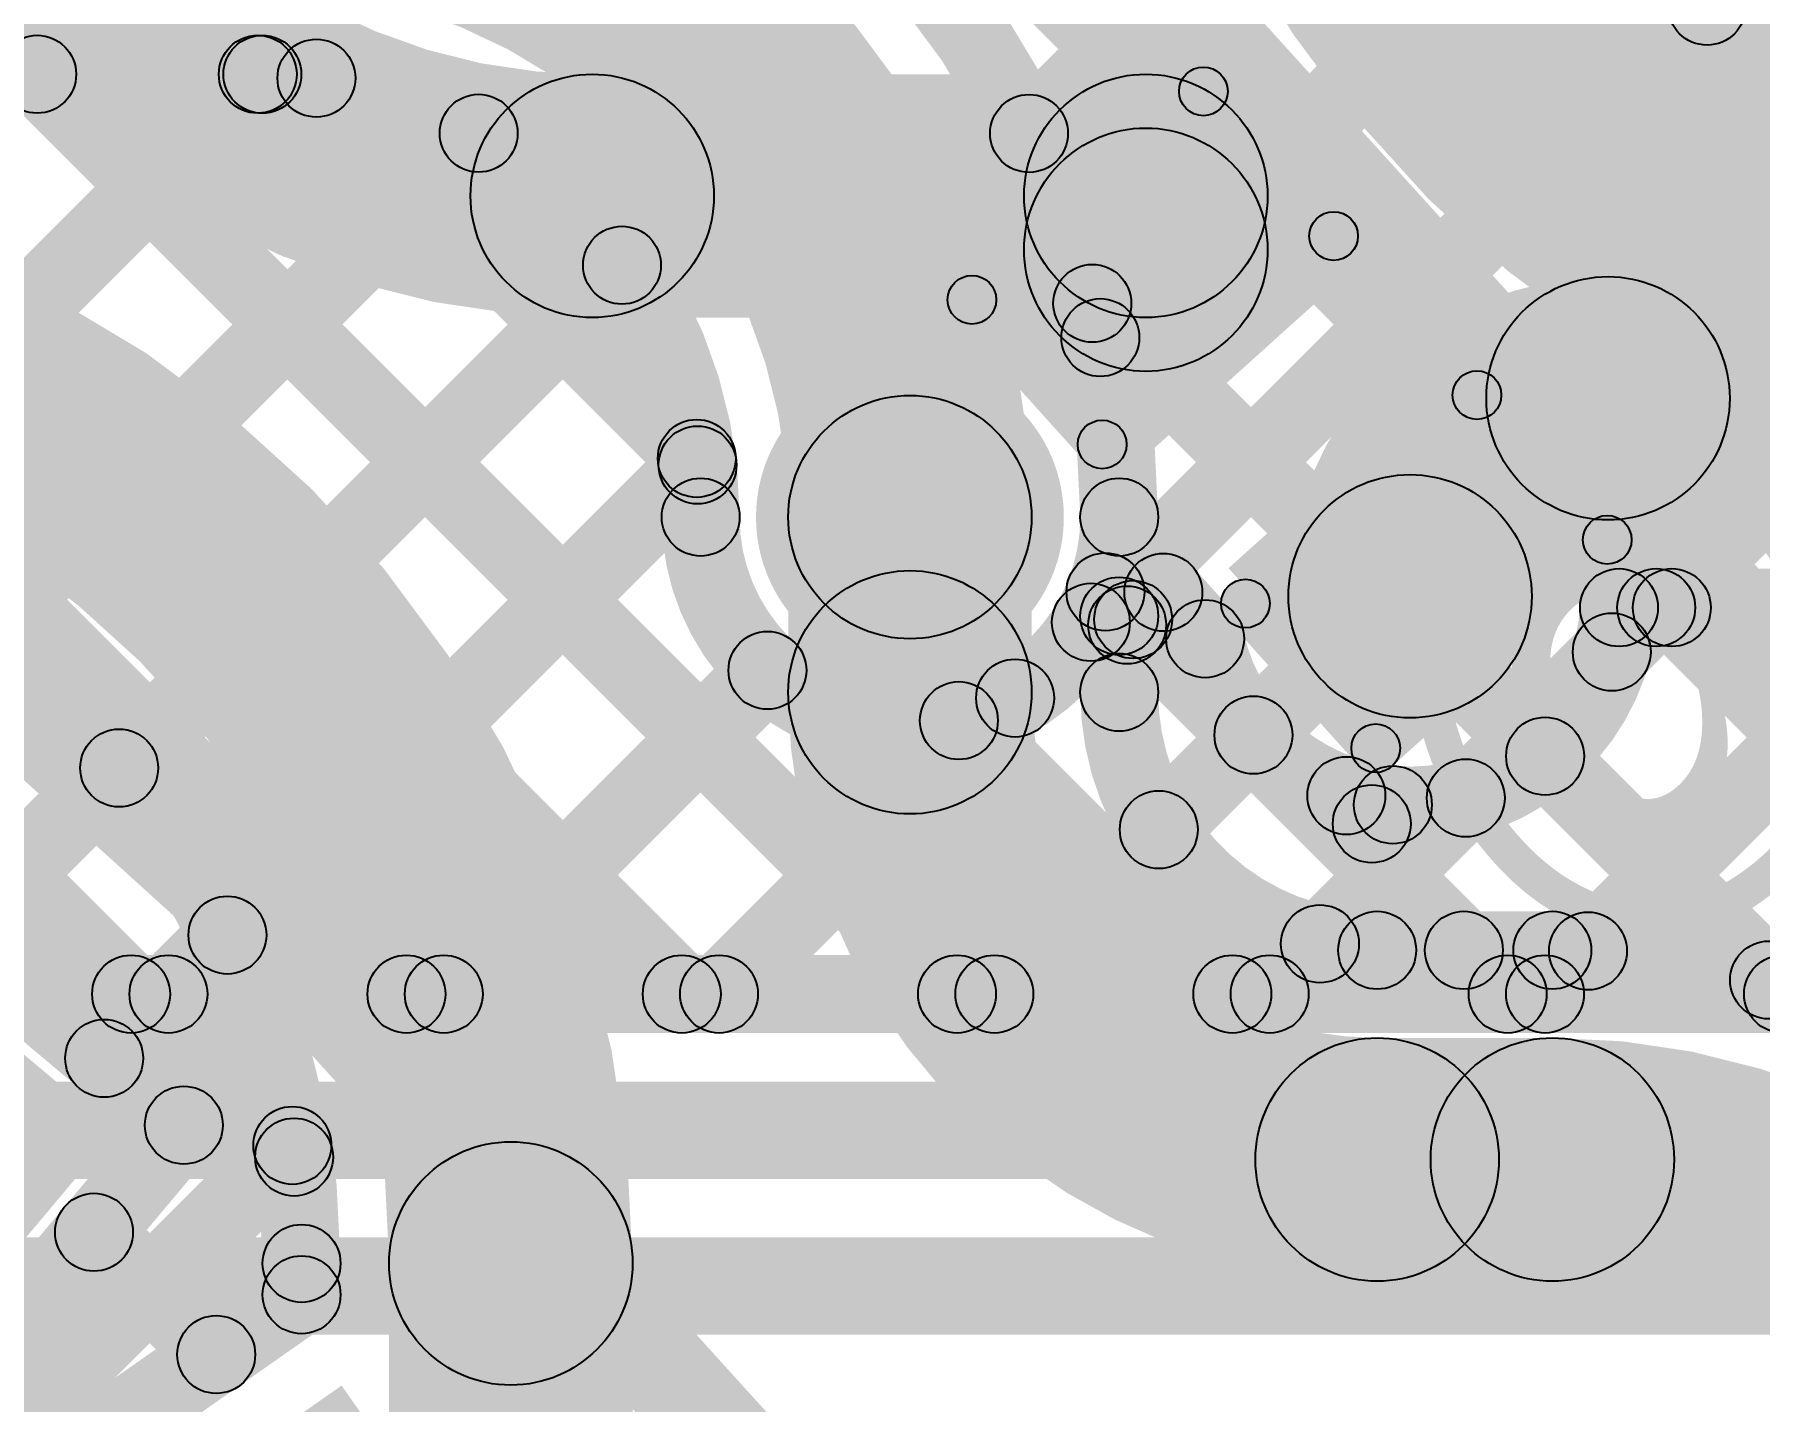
# Model space of a CAD drawing. Header units: millimetres. Extents: x -2.17 to 2.17, y -2.17 to 2.17.
# Drawn here: x 0.5711 to 0.7483, y 0.5495 to 0.69 of the extents above; entities that cross this region are included whole.
import ezdxf

# ---------------------------------------------------------------- set-up
doc = ezdxf.new("R2010")
doc.units = ezdxf.units.MM
doc.header["$MEASUREMENT"] = 0
for name, color, linetype in [('BottomLayer', 5, 'Continuous'), ('BottomSolder', 6, 'Continuous'), ('Mechanical2', 216, 'Continuous'), ('TopLayer', 1, 'Continuous'), ('TopOverlay', 2, 'Continuous'), ('TopPaste', 8, 'Continuous'), ('TopSolder', 216, 'Continuous'), ('ViaHoleLayer', 16, 'Continuous')]:
    doc.layers.add(name, color=color, linetype=linetype)

# ---------------------------------------------------------------- blocks, each defined once
blk = doc.blocks.new('C__0402_26')
at = {"layer": 'TopLayer'}
for points in [[(-0.0275, -0.0125), (-0.0275, 0.0125), (-0.009500000000000003, 0.0125), (-0.009499999999999996, -0.0125)], [(0.009500000000000003, -0.0125), (0.009499999999999996, 0.0125), (0.0275, 0.0125), (0.0275, -0.0125)]]:
    blk.add_hatch(color=1, dxfattribs=at).paths.add_polyline_path(points)
at = {"layer": 'TopOverlay'}
h = blk.add_hatch(color=2, dxfattribs=at)
edge = h.paths.add_edge_path()
edge.add_arc((-0.031, 0.016), 0.0025, 0, 360)
h = blk.add_hatch(color=2, dxfattribs=at)
edge = h.paths.add_edge_path()
edge.add_arc((-0.031, 0.016), 0.0025, 0, 360)
for points in [[(-0.031, 0.0135), (-0.031, 0.0185), (-0.011, 0.0185), (-0.011, 0.0135)], [(0.011, 0.0135), (0.011, 0.0185), (0.031, 0.0185), (0.031, 0.0135)], [(-0.0285, -0.016), (-0.0335, -0.016), (-0.0335, 0.016), (-0.0285, 0.016)], [(0.0335, -0.016), (0.0285, -0.016), (0.0285, 0.016), (0.0335, 0.016)], [(-0.031, -0.0185), (-0.031, -0.0135), (-0.011, -0.0135), (-0.011, -0.0185)], [(0.011, -0.0185), (0.011, -0.0135), (0.031, -0.0135), (0.031, -0.0185)]]:
    blk.add_hatch(color=2, dxfattribs=at).paths.add_polyline_path(points)
h = blk.add_hatch(color=2, dxfattribs=at)
edge = h.paths.add_edge_path()
edge.add_arc((-0.011, 0.016), 0.0025, 0, 360)
h = blk.add_hatch(color=2, dxfattribs=at)
edge = h.paths.add_edge_path()
edge.add_arc((0.011, 0.016), 0.0025, 0, 360)
h = blk.add_hatch(color=2, dxfattribs=at)
edge = h.paths.add_edge_path()
edge.add_arc((0.031, 0.016), 0.0025, 0, 360)
h = blk.add_hatch(color=2, dxfattribs=at)
edge = h.paths.add_edge_path()
edge.add_arc((0.031, 0.016), 0.0025, 0, 360)
h = blk.add_hatch(color=2, dxfattribs=at)
edge = h.paths.add_edge_path()
edge.add_arc((-0.031, -0.016), 0.0025, 0, 360)
h = blk.add_hatch(color=2, dxfattribs=at)
edge = h.paths.add_edge_path()
edge.add_arc((-0.031, -0.016), 0.0025, 0, 360)
h = blk.add_hatch(color=2, dxfattribs=at)
edge = h.paths.add_edge_path()
edge.add_arc((-0.011, -0.016), 0.0025, 0, 360)
h = blk.add_hatch(color=2, dxfattribs=at)
edge = h.paths.add_edge_path()
edge.add_arc((0.011, -0.016), 0.0025, 0, 360)
h = blk.add_hatch(color=2, dxfattribs=at)
edge = h.paths.add_edge_path()
edge.add_arc((0.031, -0.016), 0.0025, 0, 360)
h = blk.add_hatch(color=2, dxfattribs=at)
edge = h.paths.add_edge_path()
edge.add_arc((0.031, -0.016), 0.0025, 0, 360)
at = {"layer": 'TopPaste'}
for points in [[(-0.0275, -0.0125), (-0.0275, 0.0125), (-0.009500000000000003, 0.0125), (-0.009499999999999996, -0.0125)], [(0.009500000000000003, -0.0125), (0.009499999999999996, 0.0125), (0.0275, 0.0125), (0.0275, -0.0125)]]:
    blk.add_hatch(color=8, dxfattribs=at).paths.add_polyline_path(points)
at = {"layer": 'TopSolder'}
for points in [[(-0.0298622, -0.0148622), (-0.0298622, 0.0148622), (-0.007137800000000003, 0.0148622), (-0.007137799999999997, -0.0148622)], [(0.007137800000000003, -0.0148622), (0.007137799999999997, 0.0148622), (0.0298622, 0.0148622), (0.0298622, -0.0148622)]]:
    blk.add_hatch(color=216, dxfattribs=at).paths.add_polyline_path(points)
at = {"layer": 'TopOverlay'}
for centre in [(-0.031, 0.016), (-0.031, 0.016), (-0.011, 0.016), (0.011, 0.016), (0.031, 0.016), (0.031, 0.016), (-0.031, -0.016), (-0.031, -0.016), (-0.011, -0.016), (0.011, -0.016), (0.031, -0.016), (0.031, -0.016)]:
    blk.add_circle(centre, 0.0025, dxfattribs=at)
blk = doc.blocks.new('WS2812B_M____256')
at = {"layer": 'TopSolder'}
blk.add_hatch(color=216, dxfattribs=at).paths.add_polyline_path([(0.03103945, -0.00741725), (0.09809455, -0.00741725), (0.09809455, -0.05478735), (0.03103945, -0.05478735)])
blk = doc.blocks.new('WS2812B_M____257')
at = {"layer": 'TopLayer'}
blk.add_hatch(color=1, dxfattribs=at).paths.add_polyline_path([(-0.09409445, -0.01141725), (-0.03503935, -0.01141725), (-0.03503935, -0.05078735), (-0.09409445, -0.05078735)])
at = {"layer": 'TopPaste'}
blk.add_hatch(color=8, dxfattribs=at).paths.add_polyline_path([(-0.09409445, -0.01141725), (-0.03503935, -0.01141725), (-0.03503935, -0.05078735), (-0.09409445, -0.05078735)])
at = {"layer": 'TopSolder'}
blk.add_hatch(color=216, dxfattribs=at).paths.add_polyline_path([(-0.09809445, -0.00741725), (-0.03103935, -0.00741725), (-0.03103935, -0.05478735), (-0.09809445, -0.05478735)])

msp = doc.modelspace()

# ---------------------------------------------------------------- hatches: boundary and pattern name
at = {"layer": 'BottomLayer'}
for points in [[(0.6760664271247462, 0.6769765728752538), (0.6704095728752538, 0.6826334271247462), (1.457447672875254, 1.469671527124746), (1.463104527124746, 1.464014672875254)], [(0.6833841271247462, 0.6560099728752539), (0.6777272728752538, 0.6616668271247461), (1.471906872875254, 1.455846427124746), (1.477563727124746, 1.450189572875254)], [(0.6833841271247462, 0.6560099728752539), (0.6777272728752538, 0.6616668271247461), (1.471906872875254, 1.455846427124746), (1.477563727124746, 1.450189572875254)], [(0.6824183271247461, 0.6267598728752538), (0.6767614728752539, 0.6324167271247462), (1.486366072875254, 1.442021327124746), (1.492022927124746, 1.436364472875254)], [(0.6725038271247461, 0.5885610728752538), (0.6668469728752539, 0.5942179271247462), (1.500825372875254, 1.428196327124746), (1.506482227124746, 1.422539472875254)], [(0.7007881271247461, 0.5885610728752538), (0.6951312728752539, 0.5942179271247462), (1.515284572875254, 1.414371227124746), (1.520941427124746, 1.408714372875254)], [(0.7290724271247462, 0.5885610728752538), (0.7234155728752538, 0.5942179271247462), (1.529743872875254, 1.400546227124746), (1.535400727124746, 1.394889372875254)], [(0.4635636728752539, 0.9577157728752539), (0.4692205271247462, 0.9633726271247461), (0.8383752271247461, 0.5942179271247462), (0.8327183728752539, 0.5885610728752538)], [(0.4571715728752538, 0.9358235728752539), (0.4628284271247461, 0.9414804271247461), (0.8100909271247462, 0.5942179271247462), (0.8044340728752538, 0.5885610728752538)], [(0.4571715728752538, 0.9075392728752538), (0.4628284271247461, 0.9131961271247462), (0.7818066271247461, 0.5942179271247462), (0.7761497728752539, 0.5885610728752538)], [(0.3045788, 0.6818895), (0.3045788, 0.6898895), (0.594, 0.6898895), (0.594, 0.6818895)], [(0.4836596728752539, 0.6830610728752539), (0.4893165271247462, 0.6887179271247461), (0.5838165271247462, 0.5942179271247462), (0.5781596728752538, 0.5885610728752538)], [(0.5027980271247462, 0.5885610728752538), (0.4971411728752538, 0.5942179271247462), (0.5916387728752539, 0.6887155271247462), (0.5972956271247462, 0.6830586728752539)], [(0.5119439728752538, 0.6830610728752539), (0.5176008271247462, 0.6887179271247461), (0.6121008271247461, 0.5942179271247462), (0.6064439728752539, 0.5885610728752538)], [(0.5402282728752539, 0.6830610728752539), (0.5458851271247461, 0.6887179271247461), (0.6403851271247462, 0.5942179271247462), (0.6347282728752539, 0.5885610728752538)], [(0.5685125728752538, 0.6830610728752539), (0.5741694271247462, 0.6887179271247461), (0.6686694271247462, 0.5942179271247462), (0.6630125728752538, 0.5885610728752538)], [(0.5971976728752537, 0.6826602728752538), (0.6028545271247462, 0.6883171271247462), (0.6419276271247463, 0.6492440271247463), (0.6362707728752538, 0.6435871728752538)], [(0.5310823271247461, 0.5885610728752538), (0.5254254728752539, 0.5942179271247462), (0.6138632728752539, 0.6826557271247461), (0.6195201271247461, 0.6769988728752538)], [(0.5593666271247462, 0.5885610728752538), (0.5537097728752538, 0.5942179271247462), (0.6285925728752538, 0.6691007271247461), (0.6342494271247462, 0.6634438728752539)], [(0.6769031728752538, 0.6595233728752539), (0.6825600271247462, 0.6651802271247461), (0.7535223271247461, 0.5942179271247462), (0.7478654728752538, 0.5885610728752538)], [(0.5876509271247461, 0.5885610728752538), (0.5819940728752538, 0.5942179271247462), (0.6363546728752538, 0.6485785271247462), (0.6420115271247462, 0.6429216728752538)], [(0.6782553728752538, 0.6298868728752539), (0.6839122271247462, 0.6355437271247462), (0.7252380271247462, 0.5942179271247462), (0.7195811728752538, 0.5885610728752538)], [(0.6159352271247461, 0.5885610728752538), (0.6102783728752539, 0.5942179271247462), (0.6435322728752538, 0.6274718271247461), (0.6491891271247462, 0.6218149728752539)], [(0.6159352271247461, 0.5885610728752538), (0.6102783728752539, 0.5942179271247462), (0.6435322728752538, 0.6274718271247461), (0.6491891271247462, 0.6218149728752539)], [(0.6442195271247462, 0.5885610728752538), (0.6385626728752538, 0.5942179271247462), (0.6689727728752538, 0.6246280271247462), (0.6746296271247462, 0.6189711728752538)], [(0.6632004728752539, 0.6166574728752539), (0.6688573271247461, 0.6223143271247461), (0.6969537271247461, 0.5942179271247462), (0.6912968728752539, 0.5885610728752538)], [(0.266, 0.5873895), (0.266, 0.5953895), (1.953, 0.5953895), (1.953, 0.5873895)], [(0.266, 0.5723895), (0.266, 0.5823895), (1.953, 0.5823895), (1.953, 0.5723895)], [(0.307, 0.5563895), (0.307, 0.5663895), (1.9435119, 0.5663895), (1.9435119, 0.5563895)]]:
    msp.add_hatch(color=5, dxfattribs=at).paths.add_polyline_path(points)
h = msp.add_hatch(color=5, dxfattribs=at)
edge = h.paths.add_edge_path()
edge.add_arc((0.571341, 0.6858895), 0.004, 0, 360)
h = msp.add_hatch(color=5, dxfattribs=at)
edge = h.paths.add_edge_path()
edge.add_arc((0.594, 0.6858895), 0.004, 0, 360)
h = msp.add_hatch(color=5, dxfattribs=at)
edge = h.paths.add_edge_path()
edge.add_arc((0.594, 0.6858895), 0.004, 0, 360)
h = msp.add_hatch(color=5, dxfattribs=at)
edge = h.paths.add_edge_path()
edge.add_arc((0.5944672, 0.6858871), 0.004, 0, 360)
h = msp.add_hatch(color=5, dxfattribs=at)
edge = h.paths.add_edge_path()
edge.add_arc((0.6000261, 0.6854887), 0.004, 0, 360)
h = msp.add_hatch(color=5, dxfattribs=at)
edge = h.paths.add_edge_path()
edge.add_arc((0.6166917, 0.6798273), 0.004, 0, 360)
h = msp.add_hatch(color=5, dxfattribs=at)
edge = h.paths.add_edge_path()
edge.add_arc((0.673238, 0.679805), 0.004, 0, 360)
h = msp.add_hatch(color=5, dxfattribs=at)
edge = h.paths.add_edge_path()
edge.add_arc((0.631421, 0.6662723), 0.004, 0, 360)
h = msp.add_hatch(color=5, dxfattribs=at)
edge = h.paths.add_edge_path()
edge.add_arc((0.6797316, 0.6623518), 0.004, 0, 360)
h = msp.add_hatch(color=5, dxfattribs=at)
edge = h.paths.add_edge_path()
edge.add_arc((0.6805557, 0.6588384), 0.004, 0, 360)
h = msp.add_hatch(color=5, dxfattribs=at)
edge = h.paths.add_edge_path()
edge.add_arc((0.6805557, 0.6588384), 0.004, 0, 360)
h = msp.add_hatch(color=5, dxfattribs=at)
edge = h.paths.add_edge_path()
edge.add_arc((0.661, 0.6403895), 0.0125, 0, 360)
h = msp.add_hatch(color=5, dxfattribs=at)
edge = h.paths.add_edge_path()
edge.add_arc((0.661, 0.6403895), 0.011811, 0, 360)
h = msp.add_hatch(color=5, dxfattribs=at)
edge = h.paths.add_edge_path()
edge.add_arc((0.6390992, 0.6464156), 0.004, 0, 360)
h = msp.add_hatch(color=5, dxfattribs=at)
edge = h.paths.add_edge_path()
edge.add_arc((0.6391831, 0.6457501), 0.004, 0, 360)
h = msp.add_hatch(color=5, dxfattribs=at)
edge = h.paths.add_edge_path()
edge.add_arc((0.6395, 0.6403895), 0.004, 0, 360)
h = msp.add_hatch(color=5, dxfattribs=at)
edge = h.paths.add_edge_path()
edge.add_arc((0.6395, 0.6403895), 0.004, 0, 360)
h = msp.add_hatch(color=5, dxfattribs=at)
edge = h.paths.add_edge_path()
edge.add_arc((0.6825, 0.6403895), 0.004, 0, 360)
h = msp.add_hatch(color=5, dxfattribs=at)
edge = h.paths.add_edge_path()
edge.add_arc((0.6825, 0.6403895), 0.004, 0, 360)
h = msp.add_hatch(color=5, dxfattribs=at)
edge = h.paths.add_edge_path()
edge.add_arc((0.6810838, 0.6327153), 0.004, 0, 360)
h = msp.add_hatch(color=5, dxfattribs=at)
edge = h.paths.add_edge_path()
edge.add_arc((0.6795899, 0.6295883), 0.004, 0, 360)
h = msp.add_hatch(color=5, dxfattribs=at)
edge = h.paths.add_edge_path()
edge.add_arc((0.6463607, 0.6246434), 0.004, 0, 360)
h = msp.add_hatch(color=5, dxfattribs=at)
edge = h.paths.add_edge_path()
edge.add_arc((0.6463607, 0.6246434), 0.004, 0, 360)
h = msp.add_hatch(color=5, dxfattribs=at)
edge = h.paths.add_edge_path()
edge.add_arc((0.6718012, 0.6217996), 0.004, 0, 360)
h = msp.add_hatch(color=5, dxfattribs=at)
edge = h.paths.add_edge_path()
edge.add_arc((0.6660289, 0.6194859), 0.004, 0, 360)
h = msp.add_hatch(color=5, dxfattribs=at)
edge = h.paths.add_edge_path()
edge.add_arc((0.5809881, 0.5913895), 0.004, 0, 360)
h = msp.add_hatch(color=5, dxfattribs=at)
edge = h.paths.add_edge_path()
edge.add_arc((0.5848225, 0.5913895), 0.004, 0, 360)
h = msp.add_hatch(color=5, dxfattribs=at)
edge = h.paths.add_edge_path()
edge.add_arc((0.6092724, 0.5913895), 0.004, 0, 360)
h = msp.add_hatch(color=5, dxfattribs=at)
edge = h.paths.add_edge_path()
edge.add_arc((0.6131068, 0.5913895), 0.004, 0, 360)
h = msp.add_hatch(color=5, dxfattribs=at)
edge = h.paths.add_edge_path()
edge.add_arc((0.6131068, 0.5913895), 0.004, 0, 360)
h = msp.add_hatch(color=5, dxfattribs=at)
edge = h.paths.add_edge_path()
edge.add_arc((0.6375567, 0.5913895), 0.004, 0, 360)
h = msp.add_hatch(color=5, dxfattribs=at)
edge = h.paths.add_edge_path()
edge.add_arc((0.6413911, 0.5913895), 0.004, 0, 360)
h = msp.add_hatch(color=5, dxfattribs=at)
edge = h.paths.add_edge_path()
edge.add_arc((0.665841, 0.5913895), 0.004, 0, 360)
h = msp.add_hatch(color=5, dxfattribs=at)
edge = h.paths.add_edge_path()
edge.add_arc((0.6696754, 0.5913895), 0.004, 0, 360)
h = msp.add_hatch(color=5, dxfattribs=at)
edge = h.paths.add_edge_path()
edge.add_arc((0.6941253, 0.5913895), 0.004, 0, 360)
h = msp.add_hatch(color=5, dxfattribs=at)
edge = h.paths.add_edge_path()
edge.add_arc((0.6979597, 0.5913895), 0.004, 0, 360)
h = msp.add_hatch(color=5, dxfattribs=at)
edge = h.paths.add_edge_path()
edge.add_arc((0.7224096, 0.5913895), 0.004, 0, 360)
h = msp.add_hatch(color=5, dxfattribs=at)
edge = h.paths.add_edge_path()
edge.add_arc((0.726244, 0.5913895), 0.004, 0, 360)
h = msp.add_hatch(color=5, dxfattribs=at)
edge = h.paths.add_edge_path()
edge.add_arc((0.7506939, 0.5913895), 0.004, 0, 360)
at = {"layer": 'BottomSolder'}
h = msp.add_hatch(color=6, dxfattribs=at)
edge = h.paths.add_edge_path()
edge.add_arc((0.661, 0.6403895), 0.015811, 0, 360)
at = {"layer": 'TopLayer'}
h = msp.add_hatch(color=1, dxfattribs=at)
edge = h.paths.add_edge_path()
edge.add_arc((0.742887, 0.6928854), 0.004, 0, 360)
h = msp.add_hatch(color=1, dxfattribs=at)
edge = h.paths.add_edge_path()
edge.add_arc((0.6283596, 0.6733895), 0.0125, 0, 360)
h = msp.add_hatch(color=1, dxfattribs=at)
edge = h.paths.add_edge_path()
edge.add_arc((0.6283596, 0.6733895), 0.0125, 0, 360)
for points in [[(0.6283596, 0.6608895), (0.6283596, 0.6858895), (0.6852337, 0.6858895), (0.6852337, 0.6608895)], [(0.6977337, 0.6678663), (0.6727337, 0.6678663), (0.6727337, 0.6733895), (0.6977337, 0.6733895)], [(0.7327162, 0.6400952), (0.7327162, 0.6650952), (0.7938477, 0.6650952), (0.7938477, 0.6400952)], [(0.5280949728752539, 0.6386259728752539), (0.5337518271247461, 0.6442828271247462), (0.6005647271247462, 0.5774699271247461), (0.5949078728752538, 0.5718130728752538)], [(0.6735, 0.6223895), (0.6485, 0.6223895), (0.6485, 0.6403895), (0.6735, 0.6403895)], [(0.685994308593294, 0.6263408082436326), (0.6806412914067059, 0.6322859917563673), (0.684356991406706, 0.6356315917563674), (0.689710008593294, 0.6296864082436326)], [(0.6840609031023556, 0.629982497116737), (0.6900060968976445, 0.6353355028832629), (0.6942997968976444, 0.630566802883263), (0.6883546031023555, 0.6252137971167371)], [(0.7338474, 0.6270952), (0.7338474, 0.6350952), (0.7938477, 0.6350952), (0.7938477, 0.6270952)], [(0.6811040728752539, 0.6270383728752539), (0.6867609271247461, 0.6326952271247461), (0.7207382271247461, 0.5987179271247461), (0.7150813728752539, 0.5930610728752539)], [(0.7334911271247462, 0.5929797728752538), (0.7278342728752538, 0.5986366271247462), (0.7631212728752539, 0.6339236271247461), (0.7687781271247461, 0.6282667728752539)], [(0.7359309271247462, 0.6237038728752539), (0.7302740728752538, 0.6293607271247461), (0.7348369728752538, 0.6339236271247461), (0.7404938271247461, 0.6282667728752539)], [(0.7364442728752538, 0.6282667728752539), (0.7421011271247462, 0.6339236271247461), (0.8027613271247461, 0.5732634271247461), (0.7971044728752539, 0.5676065728752538)], [(0.5248067502100829, 0.624387321683092), (0.5299490497899171, 0.630515678316908), (0.5889767497899171, 0.580985578316908), (0.583834450210083, 0.574857221683092)], [(0.6865, 0.6223895), (0.6785, 0.6223895), (0.6785, 0.6302217), (0.6865, 0.6302217)], [(0.6893959271247462, 0.6054531728752539), (0.6837390728752538, 0.6111100271247462), (0.6934578728752538, 0.6208288271247462), (0.6991147271247461, 0.6151719728752538)], [(0.7234229728752538, 0.6130037728752539), (0.7290798271247462, 0.6186606271247461), (0.7520800271247462, 0.5956604271247461), (0.7464231728752538, 0.5900035728752538)], [(0.5656706271247461, 0.5948650728752538), (0.5600137728752539, 0.6005219271247462), (0.5769355728752539, 0.6174437271247462), (0.5825924271247461, 0.6117868728752539)], [(0.7059486271247462, 0.5937215728752538), (0.7002917728752539, 0.5993784271247461), (0.7152760728752539, 0.6143627271247462), (0.7209329271247461, 0.6087058728752539)], [(0.7028621198787803, 0.609101578484501), (0.7088072801212197, 0.614454621515499), (0.7114181801212197, 0.6115549215154991), (0.7054730198787803, 0.6062018784845009)], [(0.5810500271247462, 0.5819601728752538), (0.5753931728752538, 0.5876170271247462), (0.5880545728752539, 0.6002784271247461), (0.5937114271247461, 0.5946215728752539)], [(0.709, 0.5918895), (0.709, 0.5998895), (0.727, 0.5998895), (0.727, 0.5918895)], [(0.709, 0.5618895), (0.709, 0.5868895), (0.727, 0.5868895), (0.727, 0.5618895)], [(0.560237776281789, 0.5405129477847235), (0.554109423718211, 0.5456552522152766), (0.5833414237182111, 0.5804925522152765), (0.589469776281789, 0.5753502477847234)], [(0.5608354271247461, 0.5334612728752539), (0.5551785728752539, 0.5391181271247462), (0.5947298728752538, 0.5786694271247461), (0.6003867271247462, 0.5730125728752539)], [(0.5608354271247461, 0.5334612728752539), (0.5551785728752539, 0.5391181271247462), (0.5947298728752538, 0.5786694271247461), (0.6003867271247462, 0.5730125728752539)], [(0.5743454728752538, 0.5640911728752539), (0.5800023271247462, 0.5697480271247461), (0.5925637271247461, 0.5571866271247461), (0.5869068728752539, 0.5515297728752538)], [(0.5607698081287451, 0.5291932934916785), (0.5561811918712549, 0.5357465065083215), (0.5962056918712549, 0.5637720065083214), (0.6007943081287451, 0.5572187934916786)], [(0.6025, 0.5604954), (0.5945, 0.5604954), (0.5945, 0.5637181), (0.6025, 0.5637181)], [(0.6325, 0.5276758), (0.6075, 0.5276758), (0.6075, 0.5637181), (0.6325, 0.5637181)], [(0.5614406728752539, 0.5487116728752539), (0.5670975271247461, 0.5543685271247462), (0.5759279271247462, 0.5455381271247461), (0.5702710728752538, 0.5398812728752539)]]:
    msp.add_hatch(color=1, dxfattribs=at).paths.add_polyline_path(points)
h = msp.add_hatch(color=1, dxfattribs=at)
edge = h.paths.add_edge_path()
edge.add_arc((0.6852337, 0.6733895), 0.0125, 0, 360)
h = msp.add_hatch(color=1, dxfattribs=at)
edge = h.paths.add_edge_path()
edge.add_arc((0.6852337, 0.6733895), 0.0125, 0, 360)
h = msp.add_hatch(color=1, dxfattribs=at)
edge = h.paths.add_edge_path()
edge.add_arc((0.6852337, 0.6678663), 0.0125, 0, 360)
h = msp.add_hatch(color=1, dxfattribs=at)
edge = h.paths.add_edge_path()
edge.add_arc((0.7327162, 0.6525952), 0.0125, 0, 360)
h = msp.add_hatch(color=1, dxfattribs=at)
edge = h.paths.add_edge_path()
edge.add_arc((0.7327162, 0.6525952), 0.0125, 0, 360)
h = msp.add_hatch(color=1, dxfattribs=at)
edge = h.paths.add_edge_path()
edge.add_arc((0.661, 0.6403895), 0.0125, 0, 360)
h = msp.add_hatch(color=1, dxfattribs=at)
edge = h.paths.add_edge_path()
edge.add_arc((0.661, 0.6403895), 0.011811, 0, 360)
h = msp.add_hatch(color=1, dxfattribs=at)
edge = h.paths.add_edge_path()
edge.add_arc((0.7123789, 0.6322579), 0.0125, 0, 360)
h = msp.add_hatch(color=1, dxfattribs=at)
edge = h.paths.add_edge_path()
edge.add_arc((0.6870335, 0.632659), 0.004, 0, 360)
h = msp.add_hatch(color=1, dxfattribs=at)
edge = h.paths.add_edge_path()
edge.add_arc((0.6870335, 0.632659), 0.004, 0, 360)
h = msp.add_hatch(color=1, dxfattribs=at)
edge = h.paths.add_edge_path()
edge.add_arc((0.661, 0.6223895), 0.0125, 0, 360)
h = msp.add_hatch(color=1, dxfattribs=at)
edge = h.paths.add_edge_path()
edge.add_arc((0.661, 0.6223895), 0.0125, 0, 360)
h = msp.add_hatch(color=1, dxfattribs=at)
edge = h.paths.add_edge_path()
edge.add_arc((0.7338474, 0.6310952), 0.004, 0, 360)
h = msp.add_hatch(color=1, dxfattribs=at)
edge = h.paths.add_edge_path()
edge.add_arc((0.7338474, 0.6310952), 0.004, 0, 360)
h = msp.add_hatch(color=1, dxfattribs=at)
edge = h.paths.add_edge_path()
edge.add_arc((0.7376654, 0.6310952), 0.004, 0, 360)
h = msp.add_hatch(color=1, dxfattribs=at)
edge = h.paths.add_edge_path()
edge.add_arc((0.7392727, 0.6310952), 0.004, 0, 360)
h = msp.add_hatch(color=1, dxfattribs=at)
edge = h.paths.add_edge_path()
edge.add_arc((0.6825, 0.6302217), 0.004, 0, 360)
h = msp.add_hatch(color=1, dxfattribs=at)
edge = h.paths.add_edge_path()
edge.add_arc((0.6833178, 0.6293134), 0.004, 0, 360)
h = msp.add_hatch(color=1, dxfattribs=at)
edge = h.paths.add_edge_path()
edge.add_arc((0.6839325, 0.6298668), 0.004, 0, 360)
h = msp.add_hatch(color=1, dxfattribs=at)
edge = h.paths.add_edge_path()
edge.add_arc((0.6913272, 0.6278903), 0.004, 0, 360)
h = msp.add_hatch(color=1, dxfattribs=at)
edge = h.paths.add_edge_path()
edge.add_arc((0.6913272, 0.6278903), 0.004, 0, 360)
h = msp.add_hatch(color=1, dxfattribs=at)
edge = h.paths.add_edge_path()
edge.add_arc((0.7331025, 0.6265323), 0.004, 0, 360)
h = msp.add_hatch(color=1, dxfattribs=at)
edge = h.paths.add_edge_path()
edge.add_arc((0.6825, 0.6223895), 0.004, 0, 360)
h = msp.add_hatch(color=1, dxfattribs=at)
edge = h.paths.add_edge_path()
edge.add_arc((0.6825, 0.6223895), 0.004, 0, 360)
h = msp.add_hatch(color=1, dxfattribs=at)
edge = h.paths.add_edge_path()
edge.add_arc((0.6962863, 0.6180004), 0.004, 0, 360)
h = msp.add_hatch(color=1, dxfattribs=at)
edge = h.paths.add_edge_path()
edge.add_arc((0.579764, 0.6146153), 0.004, 0, 360)
h = msp.add_hatch(color=1, dxfattribs=at)
edge = h.paths.add_edge_path()
edge.add_arc((0.7262514, 0.6158322), 0.004, 0, 360)
h = msp.add_hatch(color=1, dxfattribs=at)
edge = h.paths.add_edge_path()
edge.add_arc((0.7058347, 0.6117781), 0.004, 0, 360)
h = msp.add_hatch(color=1, dxfattribs=at)
edge = h.paths.add_edge_path()
edge.add_arc((0.7058347, 0.6117781), 0.004, 0, 360)
h = msp.add_hatch(color=1, dxfattribs=at)
edge = h.paths.add_edge_path()
edge.add_arc((0.7058347, 0.6117781), 0.004, 0, 360)
h = msp.add_hatch(color=1, dxfattribs=at)
edge = h.paths.add_edge_path()
edge.add_arc((0.7181045, 0.6115343), 0.004, 0, 360)
h = msp.add_hatch(color=1, dxfattribs=at)
edge = h.paths.add_edge_path()
edge.add_arc((0.7106136, 0.6108305), 0.004, 0, 360)
h = msp.add_hatch(color=1, dxfattribs=at)
edge = h.paths.add_edge_path()
edge.add_arc((0.7106136, 0.6108305), 0.004, 0, 360)
h = msp.add_hatch(color=1, dxfattribs=at)
edge = h.paths.add_edge_path()
edge.add_arc((0.6865675, 0.6082816), 0.004, 0, 360)
h = msp.add_hatch(color=1, dxfattribs=at)
edge = h.paths.add_edge_path()
edge.add_arc((0.7084456, 0.6088784), 0.004, 0, 360)
h = msp.add_hatch(color=1, dxfattribs=at)
edge = h.paths.add_edge_path()
edge.add_arc((0.590883, 0.59745), 0.004, 0, 360)
h = msp.add_hatch(color=1, dxfattribs=at)
edge = h.paths.add_edge_path()
edge.add_arc((0.7031202, 0.59655), 0.004, 0, 360)
h = msp.add_hatch(color=1, dxfattribs=at)
edge = h.paths.add_edge_path()
edge.add_arc((0.709, 0.5958895), 0.004, 0, 360)
h = msp.add_hatch(color=1, dxfattribs=at)
edge = h.paths.add_edge_path()
edge.add_arc((0.709, 0.5958895), 0.004, 0, 360)
h = msp.add_hatch(color=1, dxfattribs=at)
edge = h.paths.add_edge_path()
edge.add_arc((0.7179098, 0.5958895), 0.004, 0, 360)
h = msp.add_hatch(color=1, dxfattribs=at)
edge = h.paths.add_edge_path()
edge.add_arc((0.727, 0.5958895), 0.004, 0, 360)
h = msp.add_hatch(color=1, dxfattribs=at)
edge = h.paths.add_edge_path()
edge.add_arc((0.727, 0.5958895), 0.004, 0, 360)
h = msp.add_hatch(color=1, dxfattribs=at)
edge = h.paths.add_edge_path()
edge.add_arc((0.7306627, 0.5958082), 0.004, 0, 360)
h = msp.add_hatch(color=1, dxfattribs=at)
edge = h.paths.add_edge_path()
edge.add_arc((0.7492516, 0.592832), 0.004, 0, 360)
h = msp.add_hatch(color=1, dxfattribs=at)
edge = h.paths.add_edge_path()
edge.add_arc((0.5782216, 0.5847886), 0.004, 0, 360)
h = msp.add_hatch(color=1, dxfattribs=at)
edge = h.paths.add_edge_path()
edge.add_arc((0.709, 0.5743895), 0.0125, 0, 360)
h = msp.add_hatch(color=1, dxfattribs=at)
edge = h.paths.add_edge_path()
edge.add_arc((0.709, 0.5743895), 0.0125, 0, 360)
h = msp.add_hatch(color=1, dxfattribs=at)
edge = h.paths.add_edge_path()
edge.add_arc((0.727, 0.5743895), 0.0125, 0, 360)
h = msp.add_hatch(color=1, dxfattribs=at)
edge = h.paths.add_edge_path()
edge.add_arc((0.727, 0.5743895), 0.0125, 0, 360)
h = msp.add_hatch(color=1, dxfattribs=at)
edge = h.paths.add_edge_path()
edge.add_arc((0.5864056, 0.5779214), 0.004, 0, 360)
h = msp.add_hatch(color=1, dxfattribs=at)
edge = h.paths.add_edge_path()
edge.add_arc((0.5864056, 0.5779214), 0.004, 0, 360)
h = msp.add_hatch(color=1, dxfattribs=at)
edge = h.paths.add_edge_path()
edge.add_arc((0.5975583, 0.575841), 0.004, 0, 360)
h = msp.add_hatch(color=1, dxfattribs=at)
edge = h.paths.add_edge_path()
edge.add_arc((0.5975583, 0.575841), 0.004, 0, 360)
h = msp.add_hatch(color=1, dxfattribs=at)
edge = h.paths.add_edge_path()
edge.add_arc((0.5977363, 0.5746415), 0.004, 0, 360)
h = msp.add_hatch(color=1, dxfattribs=at)
edge = h.paths.add_edge_path()
edge.add_arc((0.62, 0.5637181), 0.0125, 0, 360)
h = msp.add_hatch(color=1, dxfattribs=at)
edge = h.paths.add_edge_path()
edge.add_arc((0.62, 0.5637181), 0.0125, 0, 360)
h = msp.add_hatch(color=1, dxfattribs=at)
edge = h.paths.add_edge_path()
edge.add_arc((0.5771739, 0.5669196), 0.004, 0, 360)
h = msp.add_hatch(color=1, dxfattribs=at)
edge = h.paths.add_edge_path()
edge.add_arc((0.5985, 0.5637181), 0.004, 0, 360)
h = msp.add_hatch(color=1, dxfattribs=at)
edge = h.paths.add_edge_path()
edge.add_arc((0.5985, 0.5637181), 0.004, 0, 360)
h = msp.add_hatch(color=1, dxfattribs=at)
edge = h.paths.add_edge_path()
edge.add_arc((0.5985, 0.5604954), 0.004, 0, 360)
h = msp.add_hatch(color=1, dxfattribs=at)
edge = h.paths.add_edge_path()
edge.add_arc((0.5985, 0.5604954), 0.004, 0, 360)
h = msp.add_hatch(color=1, dxfattribs=at)
edge = h.paths.add_edge_path()
edge.add_arc((0.5897353, 0.5543582), 0.004, 0, 360)
at = {"layer": 'ViaHoleLayer'}
h = msp.add_hatch(color=16, dxfattribs=at)
edge = h.paths.add_edge_path()
edge.add_arc((0.661, 0.6403895), 0.0059055, 0, 360)

# ---------------------------------------------------------------- linework, layer by layer
at = {"layer": 'BottomLayer'}
for points, const_width in [([(0.594, 0.7288895, -0.4142135623730951), (0.6825, 0.6403895)], 0.008), ([(0.594, 0.7073895, -0.4142135623730951), (0.661, 0.6403895)], 0.025), ([(0.594, 0.6858895, -0.4142135623730951), (0.6395, 0.6403895)], 0.008), ([(0.6825, 0.6403895, -0.9999999999999999), (0.6395, 0.6403895)], 0.008)]:
    msp.add_lwpolyline(points, format="xyb", dxfattribs=dict(at, const_width=const_width))
for centre, radius in [((0.571341, 0.6858895), 0.004), ((0.594, 0.6858895), 0.004), ((0.594, 0.6858895), 0.004), ((0.5944672, 0.6858871), 0.004), ((0.6000261, 0.6854887), 0.004), ((0.6166917, 0.6798273), 0.004), ((0.673238, 0.679805), 0.004), ((0.631421, 0.6662723), 0.004), ((0.6797316, 0.6623518), 0.004), ((0.6805557, 0.6588384), 0.004), ((0.6805557, 0.6588384), 0.004), ((0.661, 0.6403895), 0.0125), ((0.6390992, 0.6464156), 0.004), ((0.6391831, 0.6457501), 0.004), ((0.6395, 0.6403895), 0.004), ((0.6395, 0.6403895), 0.004), ((0.6825, 0.6403895), 0.004), ((0.6825, 0.6403895), 0.004), ((0.6810838, 0.6327153), 0.004), ((0.6795899, 0.6295883), 0.004), ((0.6463607, 0.6246434), 0.004), ((0.6463607, 0.6246434), 0.004), ((0.6718012, 0.6217996), 0.004), ((0.6660289, 0.6194859), 0.004), ((0.5809881, 0.5913895), 0.004), ((0.5848225, 0.5913895), 0.004), ((0.6092724, 0.5913895), 0.004), ((0.6131068, 0.5913895), 0.004), ((0.6131068, 0.5913895), 0.004), ((0.6375567, 0.5913895), 0.004), ((0.6413911, 0.5913895), 0.004), ((0.665841, 0.5913895), 0.004), ((0.6696754, 0.5913895), 0.004), ((0.6941253, 0.5913895), 0.004), ((0.6979597, 0.5913895), 0.004), ((0.7224096, 0.5913895), 0.004), ((0.726244, 0.5913895), 0.004), ((0.7506939, 0.5913895), 0.004)]:
    msp.add_circle(centre, radius, dxfattribs=at)
at = {"layer": 'Mechanical2', "const_width": 0.01}
for points in [[(2.1653543, 0.001, 1), (-2.1653543, 0.001, 1)], [(2.081354, -0.01, 1), (-2.049354, -0.01, 1)], [(1.8405512, 0.001, 1), (-1.8405512, 0.001, 1)], [(1.6437008, 0.001, 1), (-1.6437008, 0.001, 1)], [(1.503937, 0, 1), (-1.503937, 0, 1)], [(1.3070866, 0.001, 1), (-1.3070866, 0.001, 1)], [(1.1732283, 0.001, 1), (-1.1732283, 0.001, 1)], [(0.976378, 0.001, 1), (-0.976378, 0.001, 1)], [(0.8425197, 0.001, 1), (-0.8425197, 0.001, 1)], [(0.6456693, 0.001, 1), (-0.6456693, 0.001, 1)]]:
    msp.add_lwpolyline(points, format="xyb", close=True, dxfattribs=at)
at = {"layer": 'TopLayer'}
for points, const_width in [([(0.7938477, 0.6525952, -0.4142135623730951), (0.6938477, 0.7525952)], 0.025), ([(0.6283596, 0.6733895, -0.4142135623730951), (0.5574504, 0.7442987)], 0.025), ([(0.7938477, 0.6740952, -0.4104726730910129), (0.7153541, 0.7515913)], 0.008), ([(0.52, 0.6637181, -0.4142135623730951), (0.62, 0.5637181)], 0.025), ([(0.7123789, 0.6322579, -0.4142135623730951), (0.7327162, 0.6525952)], 0.025), ([(0.52, 0.6422181, -0.4142135623730951), (0.5985, 0.5637181)], 0.008), ([(0.709, 0.5743895, -0.4142135623730951), (0.661, 0.6223895)], 0.025), ([(0.7338474, 0.6310952, -0.4224659300185125), (0.7106136, 0.6108305)], 0.008), ([(0.7058347, 0.6117781, -0.2705616836706727), (0.6913272, 0.6278903)], 0.008), ([(0.709, 0.5958895, -0.4142135623730951), (0.6825, 0.6223895)], 0.008), ([(0.7106136, 0.6108305, -0.05683329357957858), (0.7058347, 0.6117781)], 0.008), ([(0.727, 0.5958895, -0.4142135623730951), (0.8095, 0.5133895)], 0.008), ([(0.727, 0.5743895, -0.4142135623730951), (0.788, 0.5133895)], 0.025)]:
    msp.add_lwpolyline(points, format="xyb", dxfattribs=dict(at, const_width=const_width))
for centre, radius in [((0.742887, 0.6928854), 0.004), ((0.6283596, 0.6733895), 0.0125), ((0.6283596, 0.6733895), 0.0125), ((0.6852337, 0.6733895), 0.0125), ((0.6852337, 0.6733895), 0.0125), ((0.6852337, 0.6678663), 0.0125), ((0.7327162, 0.6525952), 0.0125), ((0.7327162, 0.6525952), 0.0125), ((0.661, 0.6403895), 0.0125), ((0.7123789, 0.6322579), 0.0125), ((0.6870335, 0.632659), 0.004), ((0.6870335, 0.632659), 0.004), ((0.661, 0.6223895), 0.0125), ((0.661, 0.6223895), 0.0125), ((0.7338474, 0.6310952), 0.004), ((0.7338474, 0.6310952), 0.004), ((0.7376654, 0.6310952), 0.004), ((0.7392727, 0.6310952), 0.004), ((0.6825, 0.6302217), 0.004), ((0.6833178, 0.6293134), 0.004), ((0.6839325, 0.6298668), 0.004), ((0.6913272, 0.6278903), 0.004), ((0.6913272, 0.6278903), 0.004), ((0.7331025, 0.6265323), 0.004), ((0.6825, 0.6223895), 0.004), ((0.6825, 0.6223895), 0.004), ((0.6962863, 0.6180004), 0.004), ((0.579764, 0.6146153), 0.004), ((0.7262514, 0.6158322), 0.004), ((0.7058347, 0.6117781), 0.004), ((0.7058347, 0.6117781), 0.004), ((0.7058347, 0.6117781), 0.004), ((0.7181045, 0.6115343), 0.004), ((0.7106136, 0.6108305), 0.004), ((0.7106136, 0.6108305), 0.004), ((0.6865675, 0.6082816), 0.004), ((0.7084456, 0.6088784), 0.004), ((0.590883, 0.59745), 0.004), ((0.7031202, 0.59655), 0.004), ((0.709, 0.5958895), 0.004), ((0.709, 0.5958895), 0.004), ((0.7179098, 0.5958895), 0.004), ((0.727, 0.5958895), 0.004), ((0.727, 0.5958895), 0.004), ((0.7306627, 0.5958082), 0.004), ((0.7492516, 0.592832), 0.004), ((0.5782216, 0.5847886), 0.004), ((0.709, 0.5743895), 0.0125), ((0.709, 0.5743895), 0.0125), ((0.727, 0.5743895), 0.0125), ((0.727, 0.5743895), 0.0125), ((0.5864056, 0.5779214), 0.004), ((0.5864056, 0.5779214), 0.004), ((0.5975583, 0.575841), 0.004), ((0.5975583, 0.575841), 0.004), ((0.5977363, 0.5746415), 0.004), ((0.62, 0.5637181), 0.0125), ((0.62, 0.5637181), 0.0125), ((0.5771739, 0.5669196), 0.004), ((0.5985, 0.5637181), 0.004), ((0.5985, 0.5637181), 0.004), ((0.5985, 0.5604954), 0.004), ((0.5985, 0.5604954), 0.004), ((0.5897353, 0.5543582), 0.004)]:
    msp.add_circle(centre, radius, dxfattribs=at)

# ---------------------------------------------------------------- block references
for name, p, rotation in [('WS2812B_M____257', (0.469, 0.5983895), 140), ('C__0402_26', (0.7, 0.6503895), 312), ('WS2812B_M____256', (0.614, 0.4393895), 125)]:
    msp.add_blockref(name, p, dxfattribs=dict(rotation=rotation))

# ---------------------------------------------------------------- texts
at = {"layer": 'TopOverlay'}
msp.add_text('@', height=0.04, rotation=40, dxfattribs=at).set_placement((0.726, 0.5923895))

doc.saveas('drawing.dxf')
